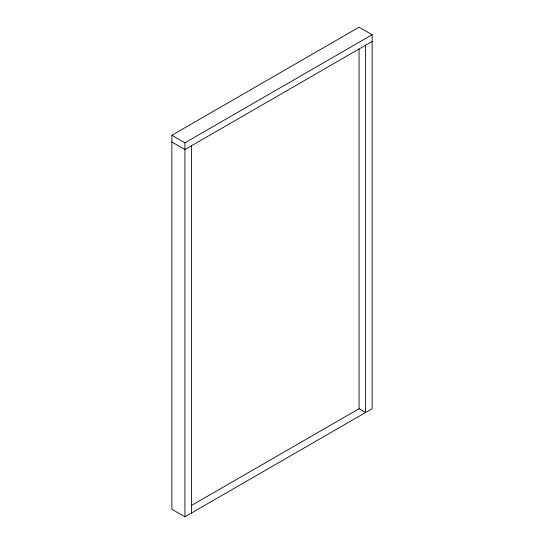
<?xml version="1.0" encoding="UTF-8"?>
<svg xmlns="http://www.w3.org/2000/svg" width="544" height="544" viewBox="0 0 544 544"><rect width="100%" height="100%" fill="white"/><g stroke="black" fill="none" stroke-linecap="round" stroke-linejoin="round"><path stroke-width="0.82" d="M171.87 135.279L359.074 27.2L372.13 34.734L372.13 408.721L184.926 516.8L171.87 509.266L171.87 135.279L184.926 142.814L372.13 34.734M372.13 41.46L184.926 149.539L171.87 142.004M191.536 505.444L359.074 408.721L365.602 412.488L365.602 45.227M359.074 49.096L359.074 408.721M191.447 145.772L191.447 513.033M184.926 142.814L184.926 516.8"/></g></svg>
